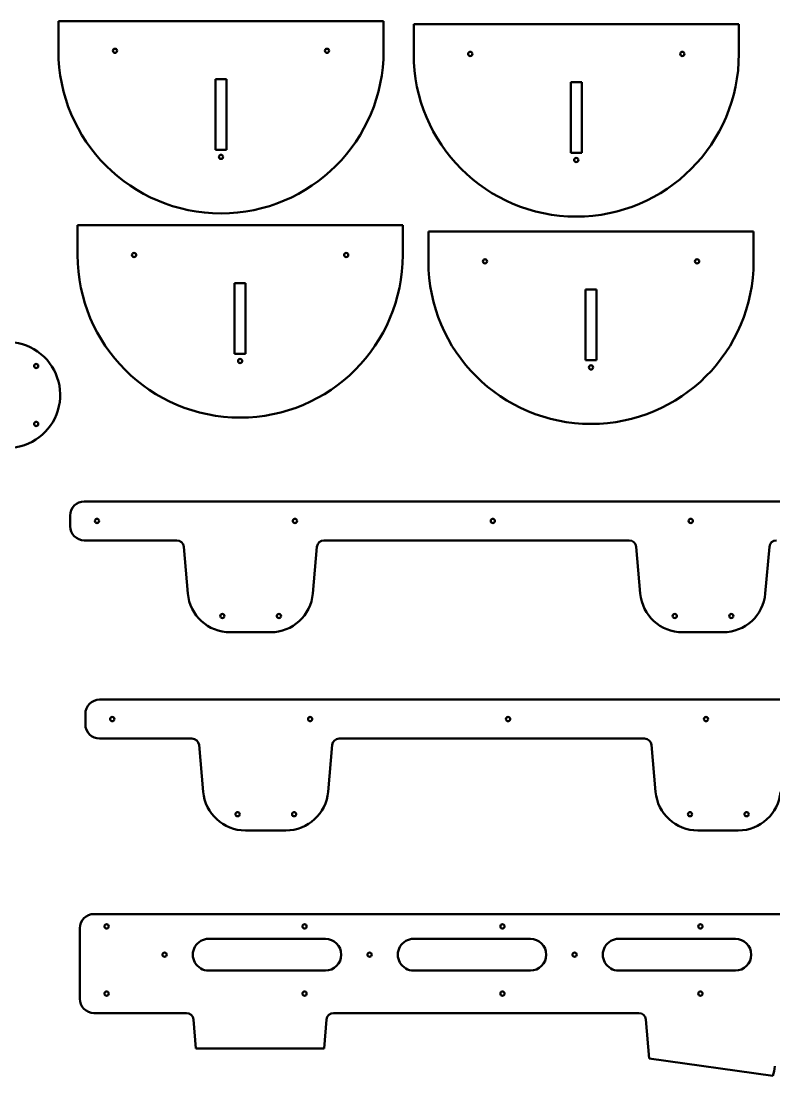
# Model space of a CAD drawing. Header units: millimetres. Extents: x -4457 to 5436, y 521 to 6420.
# Drawn here: x 3272 to 4337, y 3006 to 4498 of the extents above; entities that cross this region are included whole.
import ezdxf

# ---------------------------------------------------------------- set-up
doc = ezdxf.new("R2010")
doc.units = ezdxf.units.MM
doc.header["$MEASUREMENT"] = 0
doc.layers.add('layer 1', color=7, linetype='Continuous')

msp = doc.modelspace()

# ---------------------------------------------------------------- linework, layer by layer
at = {"layer": 'layer 1', "lineweight": 50}
for points in [[(3325.1344, 4497.6079), (3325.1344, 4497.6079), (3325.1344, 4455.6079), (3325.1344, 4455.6079)], [(3785.1344, 4497.6079), (3785.1344, 4497.6079), (3325.1344, 4497.6079), (3325.1344, 4497.6079)], [(3785.1344, 4455.6079), (3785.1344, 4455.6079), (3785.1344, 4497.6079), (3785.1344, 4497.6079)], [(3827.6969, 4493.1415), (3827.6969, 4493.1415), (3827.6969, 4451.1415), (3827.6969, 4451.1415)], [(4287.6969, 4493.1415), (4287.6969, 4493.1415), (3827.6969, 4493.1415), (3827.6969, 4493.1415)], [(4287.6969, 4451.1415), (4287.6969, 4451.1415), (4287.6969, 4493.1415), (4287.6969, 4493.1415)], [(3547.3844, 4315.6079), (3547.3844, 4315.6079), (3547.3844, 4415.6079), (3547.3844, 4415.6079)], [(3547.3844, 4415.6079), (3547.3844, 4415.6079), (3562.8844, 4415.6079), (3562.8844, 4415.6079)], [(3562.8844, 4415.6079), (3562.8844, 4415.6079), (3562.8844, 4315.6079), (3562.8844, 4315.6079)], [(4049.9469, 4311.1415), (4049.9469, 4311.1415), (4049.9469, 4411.1415), (4049.9469, 4411.1415)], [(4049.9469, 4411.1415), (4049.9469, 4411.1415), (4065.4469, 4411.1415), (4065.4469, 4411.1415)], [(4065.4469, 4411.1415), (4065.4469, 4411.1415), (4065.4469, 4311.1415), (4065.4469, 4311.1415)], [(3562.8844, 4315.6079), (3562.8844, 4315.6079), (3547.3844, 4315.6079), (3547.3844, 4315.6079)], [(4065.4469, 4311.1415), (4065.4469, 4311.1415), (4049.9469, 4311.1415), (4049.9469, 4311.1415)], [(3352.209, 4208.8119), (3352.209, 4208.8119), (3352.209, 4166.8119), (3352.209, 4166.8119)], [(3812.209, 4208.8119), (3812.209, 4208.8119), (3352.209, 4208.8119), (3352.209, 4208.8119)], [(3812.209, 4166.8119), (3812.209, 4166.8119), (3812.209, 4208.8119), (3812.209, 4208.8119)], [(3848.5772, 4199.787), (3848.5772, 4199.787), (3848.5772, 4157.787), (3848.5772, 4157.787)], [(4308.5772, 4199.787), (4308.5772, 4199.787), (3848.5772, 4199.787), (3848.5772, 4199.787)], [(4308.5772, 4157.787), (4308.5772, 4157.787), (4308.5772, 4199.787), (4308.5772, 4199.787)], [(3574.459, 4026.8119), (3574.459, 4026.8119), (3574.459, 4126.8119), (3574.459, 4126.8119)], [(3574.459, 4126.8119), (3574.459, 4126.8119), (3589.959, 4126.8119), (3589.959, 4126.8119)], [(3589.959, 4126.8119), (3589.959, 4126.8119), (3589.959, 4026.8119), (3589.959, 4026.8119)], [(4070.8272, 4017.787), (4070.8272, 4017.787), (4070.8272, 4117.787), (4070.8272, 4117.787)], [(4070.8272, 4117.787), (4070.8272, 4117.787), (4086.3272, 4117.787), (4086.3272, 4117.787)], [(4086.3272, 4117.787), (4086.3272, 4117.787), (4086.3272, 4017.787), (4086.3272, 4017.787)], [(3589.959, 4026.8119), (3589.959, 4026.8119), (3574.459, 4026.8119), (3574.459, 4026.8119)], [(4086.3272, 4017.787), (4086.3272, 4017.787), (4070.8272, 4017.787), (4070.8272, 4017.787)], [(5357.6695, 3818.1231), (5357.6695, 3818.1231), (3361.6695, 3818.1231), (3361.6695, 3818.1231)], [(3341.6695, 3798.1231), (3341.6695, 3798.1231), (3341.6695, 3783.1231), (3341.6695, 3783.1231)], [(3361.6695, 3763.1231), (3361.6695, 3763.1231), (3492.5062, 3763.1231), (3492.5062, 3763.1231)], [(3502.4682, 3753.9946), (3502.0163, 3759.1599), (3497.6913, 3763.1231), (3492.5062, 3763.1231)], [(3700.8328, 3763.1231), (3695.6478, 3763.1231), (3691.3228, 3759.1599), (3690.8709, 3753.9946)], [(3700.8328, 3763.1231), (3700.8328, 3763.1231), (4132.5062, 3763.1231), (4132.5062, 3763.1231)], [(4142.4682, 3753.9946), (4142.0163, 3759.1599), (4137.6913, 3763.1231), (4132.5062, 3763.1231)], [(4340.8328, 3763.1231), (4335.6478, 3763.1231), (4331.3228, 3759.1599), (4330.8709, 3753.9946)], [(3502.4682, 3753.9946), (3502.4682, 3753.9946), (3508.2512, 3687.8937), (3508.2512, 3687.8937)], [(3685.0878, 3687.8937), (3685.0878, 3687.8937), (3690.8709, 3753.9946), (3690.8709, 3753.9946)], [(4142.4682, 3753.9946), (4142.4682, 3753.9946), (4148.2512, 3687.8937), (4148.2512, 3687.8937)], [(4325.0878, 3687.8937), (4325.0878, 3687.8937), (4330.8709, 3753.9946), (4330.8709, 3753.9946)], [(3508.2512, 3687.8937), (3510.9627, 3656.9018), (3536.9126, 3633.1231), (3568.0229, 3633.1231)], [(3625.3161, 3633.1231), (3656.4264, 3633.1231), (3682.3764, 3656.9018), (3685.0878, 3687.8937)], [(4148.2512, 3687.8937), (4150.9627, 3656.9018), (4176.9126, 3633.1231), (4208.0229, 3633.1231)], [(4265.3161, 3633.1231), (4296.4264, 3633.1231), (4322.3764, 3656.9018), (4325.0878, 3687.8937)], [(3568.0229, 3633.1231), (3568.0229, 3633.1231), (3625.3161, 3633.1231), (3625.3161, 3633.1231)], [(4208.0229, 3633.1231), (4208.0229, 3633.1231), (4265.3161, 3633.1231), (4265.3161, 3633.1231)], [(5379.2677, 3537.857), (5379.2677, 3537.857), (3383.2677, 3537.857), (3383.2677, 3537.857)], [(3363.2677, 3517.857), (3363.2677, 3517.857), (3363.2677, 3502.857), (3363.2677, 3502.857)], [(3383.2677, 3482.857), (3383.2677, 3482.857), (3514.1044, 3482.857), (3514.1044, 3482.857)], [(3524.0663, 3473.7286), (3523.6144, 3478.8939), (3519.2894, 3482.857), (3514.1044, 3482.857)], [(3722.431, 3482.857), (3717.2459, 3482.857), (3712.9209, 3478.8939), (3712.469, 3473.7286)], [(3722.431, 3482.857), (3722.431, 3482.857), (4154.1044, 3482.857), (4154.1044, 3482.857)], [(4164.0663, 3473.7286), (4163.6144, 3478.8939), (4159.2894, 3482.857), (4154.1044, 3482.857)], [(3524.0663, 3473.7286), (3524.0663, 3473.7286), (3529.8494, 3407.6277), (3529.8494, 3407.6277)], [(3706.686, 3407.6277), (3706.686, 3407.6277), (3712.469, 3473.7286), (3712.469, 3473.7286)], [(4164.0663, 3473.7286), (4164.0663, 3473.7286), (4169.8494, 3407.6277), (4169.8494, 3407.6277)], [(3529.8494, 3407.6277), (3532.5608, 3376.6358), (3558.5108, 3352.857), (3589.6211, 3352.857)], [(3646.9143, 3352.857), (3678.0246, 3352.857), (3703.9745, 3376.6358), (3706.686, 3407.6277)], [(4169.8494, 3407.6277), (4172.5608, 3376.6358), (4198.5108, 3352.857), (4229.6211, 3352.857)], [(4286.9143, 3352.857), (4318.0246, 3352.857), (4343.9745, 3376.6358), (4346.686, 3407.6277)], [(3589.6211, 3352.857), (3589.6211, 3352.857), (3646.9143, 3352.857), (3646.9143, 3352.857)], [(4229.6211, 3352.857), (4229.6211, 3352.857), (4286.9143, 3352.857), (4286.9143, 3352.857)], [(5371.2941, 3234.5951), (5371.2941, 3234.5951), (3375.2941, 3234.5951), (3375.2941, 3234.5951)], [(3355.2941, 3214.5951), (3355.2941, 3214.5951), (3355.2941, 3114.5951), (3355.2941, 3114.5951)], [(3537.7941, 3199.5951), (3537.7941, 3199.5951), (3702.7941, 3199.5951), (3702.7941, 3199.5951)], [(3827.7941, 3199.5951), (3827.7941, 3199.5951), (3992.7941, 3199.5951), (3992.7941, 3199.5951)], [(4117.7941, 3199.5951), (4117.7941, 3199.5951), (4282.7941, 3199.5951), (4282.7941, 3199.5951)], [(3702.7941, 3154.5951), (3702.7941, 3154.5951), (3537.7941, 3154.5951), (3537.7941, 3154.5951)], [(3992.7941, 3154.5951), (3992.7941, 3154.5951), (3827.7941, 3154.5951), (3827.7941, 3154.5951)], [(4282.7941, 3154.5951), (4282.7941, 3154.5951), (4117.7941, 3154.5951), (4117.7941, 3154.5951)], [(3375.2941, 3094.5951), (3375.2941, 3094.5951), (3506.1308, 3094.5951), (3506.1308, 3094.5951)], [(3516.0927, 3085.4666), (3515.6408, 3090.632), (3511.3158, 3094.5951), (3506.1308, 3094.5951)], [(3714.4574, 3094.5951), (3709.2723, 3094.5951), (3704.9473, 3090.632), (3704.4954, 3085.4666)], [(3714.4574, 3094.5951), (3714.4574, 3094.5951), (4146.1308, 3094.5951), (4146.1308, 3094.5951)], [(4156.0927, 3085.4666), (4155.6408, 3090.632), (4151.3158, 3094.5951), (4146.1308, 3094.5951)], [(3516.0927, 3085.4666), (3516.0927, 3085.4666), (3519.6685, 3044.5951), (3519.6685, 3044.5951)], [(3700.9196, 3044.5951), (3700.9196, 3044.5951), (3704.4954, 3085.4666), (3704.4954, 3085.4666)], [(4156.0927, 3085.4666), (4156.0927, 3085.4666), (4160.9243, 3030.2411), (4160.9243, 3030.2411)], [(3519.6685, 3044.5951), (3519.6685, 3044.5951), (3700.9196, 3044.5951), (3700.9196, 3044.5951)], [(4160.9243, 3030.2411), (4160.9243, 3030.2411), (4335.8724, 3005.6537), (4335.8724, 3005.6537)], [(4335.8724, 3005.6537), (4337.351, 3010.0979), (4338.3042, 3014.6999), (4338.7124, 3019.3657)]]:
    msp.add_open_spline(points, degree=3, dxfattribs=at)
for points, knots in [([(3325.1344, 4455.6079), (3325.1344, 4328.5827), (3428.1085, 4225.6083), (3555.1337, 4225.6079), (3555.1337, 4225.6079), (3682.159, 4225.6076), (3785.1337, 4328.5814), (3785.1344, 4455.6067)], [0, 0, 0, 0, 0.333333333, 0.333333333, 0.333333333, 0.333333333, 1, 1, 1, 1]), ([(3408.1344, 4455.6079), (3408.1344, 4457.2648), (3406.7912, 4458.6079), (3405.1344, 4458.6079), (3405.1344, 4458.6079), (3403.4775, 4458.6079), (3402.1344, 4457.2648), (3402.1344, 4455.6079), (3402.1344, 4455.6079), (3402.1344, 4453.9511), (3403.4775, 4452.6079), (3405.1343, 4452.6079), (3405.1343, 4452.6079), (3406.7912, 4452.6079), (3408.1343, 4453.9511), (3408.1344, 4455.6079)], [0, 0, 0, 0, 0.2, 0.2, 0.2, 0.2, 0.4, 0.4, 0.4, 0.4, 0.6, 0.6, 0.6, 0.6, 1, 1, 1, 1]), ([(3708.1344, 4455.6079), (3708.1344, 4457.2648), (3706.7912, 4458.6079), (3705.1344, 4458.6079), (3705.1344, 4458.6079), (3703.4775, 4458.6079), (3702.1344, 4457.2648), (3702.1344, 4455.6079), (3702.1344, 4455.6079), (3702.1344, 4453.9511), (3703.4775, 4452.6079), (3705.1343, 4452.6079), (3705.1343, 4452.6079), (3706.7912, 4452.6079), (3708.1343, 4453.9511), (3708.1344, 4455.6079)], [0, 0, 0, 0, 0.2, 0.2, 0.2, 0.2, 0.4, 0.4, 0.4, 0.4, 0.6, 0.6, 0.6, 0.6, 1, 1, 1, 1]), ([(3827.6969, 4451.1415), (3827.6969, 4324.1163), (3930.671, 4221.1418), (4057.6962, 4221.1415), (4057.6962, 4221.1415), (4184.7215, 4221.1412), (4287.6962, 4324.115), (4287.6969, 4451.1403)], [0, 0, 0, 0, 0.333333333, 0.333333333, 0.333333333, 0.333333333, 1, 1, 1, 1]), ([(3910.6969, 4451.1415), (3910.6969, 4452.7984), (3909.3537, 4454.1415), (3907.6969, 4454.1415), (3907.6969, 4454.1415), (3906.04, 4454.1415), (3904.6969, 4452.7984), (3904.6969, 4451.1415), (3904.6969, 4451.1415), (3904.6969, 4449.4847), (3906.04, 4448.1415), (3907.6968, 4448.1415), (3907.6968, 4448.1415), (3909.3537, 4448.1415), (3910.6969, 4449.4846), (3910.6969, 4451.1415)], [0, 0, 0, 0, 0.2, 0.2, 0.2, 0.2, 0.4, 0.4, 0.4, 0.4, 0.6, 0.6, 0.6, 0.6, 1, 1, 1, 1]), ([(4210.6969, 4451.1415), (4210.6969, 4452.7984), (4209.3537, 4454.1415), (4207.6969, 4454.1415), (4207.6969, 4454.1415), (4206.04, 4454.1415), (4204.6969, 4452.7984), (4204.6969, 4451.1415), (4204.6969, 4451.1415), (4204.6969, 4449.4847), (4206.04, 4448.1415), (4207.6968, 4448.1415), (4207.6968, 4448.1415), (4209.3537, 4448.1415), (4210.6969, 4449.4846), (4210.6969, 4451.1415)], [0, 0, 0, 0, 0.2, 0.2, 0.2, 0.2, 0.4, 0.4, 0.4, 0.4, 0.6, 0.6, 0.6, 0.6, 1, 1, 1, 1]), ([(3558.1344, 4305.6079), (3558.1344, 4307.2648), (3556.7912, 4308.6079), (3555.1344, 4308.6079), (3555.1344, 4308.6079), (3553.4775, 4308.6079), (3552.1344, 4307.2648), (3552.1344, 4305.6079), (3552.1344, 4305.6079), (3552.1344, 4303.9511), (3553.4775, 4302.6079), (3555.1343, 4302.6079), (3555.1343, 4302.6079), (3556.7912, 4302.6079), (3558.1343, 4303.9511), (3558.1344, 4305.6079)], [0, 0, 0, 0, 0.2, 0.2, 0.2, 0.2, 0.4, 0.4, 0.4, 0.4, 0.6, 0.6, 0.6, 0.6, 1, 1, 1, 1]), ([(4060.6969, 4301.1415), (4060.6969, 4302.7984), (4059.3537, 4304.1415), (4057.6969, 4304.1415), (4057.6969, 4304.1415), (4056.04, 4304.1415), (4054.6969, 4302.7984), (4054.6969, 4301.1415), (4054.6969, 4301.1415), (4054.6969, 4299.4847), (4056.04, 4298.1415), (4057.6968, 4298.1415), (4057.6968, 4298.1415), (4059.3537, 4298.1415), (4060.6969, 4299.4846), (4060.6969, 4301.1415)], [0, 0, 0, 0, 0.2, 0.2, 0.2, 0.2, 0.4, 0.4, 0.4, 0.4, 0.6, 0.6, 0.6, 0.6, 1, 1, 1, 1]), ([(3352.209, 4166.8119), (3352.209, 4039.7866), (3455.1831, 3936.8122), (3582.2084, 3936.8119), (3582.2084, 3936.8119), (3709.2336, 3936.8115), (3812.2083, 4039.7854), (3812.209, 4166.8106)], [0, 0, 0, 0, 0.333333333, 0.333333333, 0.333333333, 0.333333333, 1, 1, 1, 1]), ([(3435.209, 4166.8119), (3435.209, 4168.4687), (3433.8658, 4169.8118), (3432.209, 4169.8119), (3432.209, 4169.8119), (3430.5521, 4169.8119), (3429.209, 4168.4687), (3429.209, 4166.8119), (3429.209, 4166.8119), (3429.209, 4165.155), (3430.5521, 4163.8119), (3432.209, 4163.8119), (3432.209, 4163.8119), (3433.8658, 4163.8118), (3435.209, 4165.155), (3435.209, 4166.8118)], [0, 0, 0, 0, 0.2, 0.2, 0.2, 0.2, 0.4, 0.4, 0.4, 0.4, 0.6, 0.6, 0.6, 0.6, 1, 1, 1, 1]), ([(3735.209, 4166.8119), (3735.209, 4168.4687), (3733.8658, 4169.8118), (3732.209, 4169.8119), (3732.209, 4169.8119), (3730.5521, 4169.8119), (3729.209, 4168.4687), (3729.209, 4166.8119), (3729.209, 4166.8119), (3729.209, 4165.155), (3730.5521, 4163.8119), (3732.209, 4163.8119), (3732.209, 4163.8119), (3733.8658, 4163.8118), (3735.209, 4165.155), (3735.209, 4166.8118)], [0, 0, 0, 0, 0.2, 0.2, 0.2, 0.2, 0.4, 0.4, 0.4, 0.4, 0.6, 0.6, 0.6, 0.6, 1, 1, 1, 1]), ([(3848.5772, 4157.787), (3848.5772, 4030.7617), (3951.5513, 3927.7873), (4078.5766, 3927.787), (4078.5766, 3927.787), (4205.6019, 3927.7866), (4308.5765, 4030.7605), (4308.5772, 4157.7858)], [0, 0, 0, 0, 0.333333333, 0.333333333, 0.333333333, 0.333333333, 1, 1, 1, 1]), ([(3931.5772, 4157.787), (3931.5772, 4159.4438), (3930.2341, 4160.787), (3928.5772, 4160.787), (3928.5772, 4160.787), (3926.9204, 4160.787), (3925.5772, 4159.4438), (3925.5772, 4157.787), (3925.5772, 4157.787), (3925.5772, 4156.1301), (3926.9203, 4154.787), (3928.5772, 4154.787), (3928.5772, 4154.787), (3930.2341, 4154.787), (3931.5772, 4156.1301), (3931.5772, 4157.787)], [0, 0, 0, 0, 0.2, 0.2, 0.2, 0.2, 0.4, 0.4, 0.4, 0.4, 0.6, 0.6, 0.6, 0.6, 1, 1, 1, 1]), ([(4231.5772, 4157.787), (4231.5772, 4159.4438), (4230.2341, 4160.787), (4228.5772, 4160.787), (4228.5772, 4160.787), (4226.9204, 4160.787), (4225.5772, 4159.4438), (4225.5772, 4157.787), (4225.5772, 4157.787), (4225.5772, 4156.1301), (4226.9203, 4154.787), (4228.5772, 4154.787), (4228.5772, 4154.787), (4230.2341, 4154.787), (4231.5772, 4156.1301), (4231.5772, 4157.787)], [0, 0, 0, 0, 0.2, 0.2, 0.2, 0.2, 0.4, 0.4, 0.4, 0.4, 0.6, 0.6, 0.6, 0.6, 1, 1, 1, 1]), ([(3254.0079, 3893.8293), (3286.4869, 3894.4143), (3314.8973, 3915.8417), (3324.3862, 3946.9091), (3324.3862, 3946.9091), (3333.875, 3977.9766), (3322.2851, 4011.6212), (3295.6756, 4030.2534), (3295.6756, 4030.2534), (3269.0662, 4048.8857), (3233.4866, 4048.2697), (3207.538, 4028.7275), (3207.538, 4028.7275), (3181.5894, 4009.1854), (3171.1711, 3975.1598), (3181.7297, 3944.4394)], [0, 0, 0, 0, 0.2, 0.2, 0.2, 0.2, 0.4, 0.4, 0.4, 0.4, 0.6, 0.6, 0.6, 0.6, 1, 1, 1, 1]), ([(3585.209, 4016.8119), (3585.209, 4018.4687), (3583.8658, 4019.8118), (3582.209, 4019.8119), (3582.209, 4019.8119), (3580.5521, 4019.8119), (3579.209, 4018.4687), (3579.209, 4016.8119), (3579.209, 4016.8119), (3579.209, 4015.155), (3580.5521, 4013.8119), (3582.209, 4013.8119), (3582.209, 4013.8119), (3583.8658, 4013.8118), (3585.209, 4015.155), (3585.209, 4016.8118)], [0, 0, 0, 0, 0.2, 0.2, 0.2, 0.2, 0.4, 0.4, 0.4, 0.4, 0.6, 0.6, 0.6, 0.6, 1, 1, 1, 1]), ([(3296.6694, 4009.8293), (3296.6694, 4011.4862), (3295.3263, 4012.8293), (3293.6694, 4012.8293), (3293.6694, 4012.8293), (3292.0126, 4012.8293), (3290.6694, 4011.4862), (3290.6694, 4009.8294), (3290.6694, 4009.8294), (3290.6694, 4008.1725), (3292.0126, 4006.8293), (3293.6694, 4006.8293), (3293.6694, 4006.8293), (3295.3263, 4006.8293), (3296.6694, 4008.1725), (3296.6694, 4009.8293)], [0, 0, 0, 0, 0.2, 0.2, 0.2, 0.2, 0.4, 0.4, 0.4, 0.4, 0.6, 0.6, 0.6, 0.6, 1, 1, 1, 1]), ([(4081.5772, 4007.787), (4081.5772, 4009.4438), (4080.2341, 4010.787), (4078.5772, 4010.787), (4078.5772, 4010.787), (4076.9204, 4010.787), (4075.5772, 4009.4438), (4075.5772, 4007.787), (4075.5772, 4007.787), (4075.5772, 4006.1301), (4076.9203, 4004.787), (4078.5772, 4004.787), (4078.5772, 4004.787), (4080.2341, 4004.787), (4081.5772, 4006.1301), (4081.5772, 4007.787)], [0, 0, 0, 0, 0.2, 0.2, 0.2, 0.2, 0.4, 0.4, 0.4, 0.4, 0.6, 0.6, 0.6, 0.6, 1, 1, 1, 1]), ([(3296.6694, 3927.805), (3296.6694, 3929.4618), (3295.3263, 3930.805), (3293.6694, 3930.805), (3293.6694, 3930.805), (3292.0126, 3930.805), (3290.6694, 3929.4618), (3290.6694, 3927.805), (3290.6694, 3927.805), (3290.6694, 3926.1481), (3292.0126, 3924.805), (3293.6694, 3924.805), (3293.6694, 3924.805), (3295.3263, 3924.8049), (3296.6694, 3926.1481), (3296.6694, 3927.8049)], [0, 0, 0, 0, 0.2, 0.2, 0.2, 0.2, 0.4, 0.4, 0.4, 0.4, 0.6, 0.6, 0.6, 0.6, 1, 1, 1, 1]), ([(3361.6695, 3818.1231), (3356.3652, 3818.1231), (3351.2781, 3816.0159), (3347.5274, 3812.2652), (3347.5274, 3812.2652), (3343.7767, 3808.5145), (3341.6695, 3803.4274), (3341.6695, 3798.1231)], [0, 0, 0, 0, 0.333333333, 0.333333333, 0.333333333, 0.333333333, 1, 1, 1, 1]), ([(3382.6695, 3790.6231), (3382.6695, 3792.2799), (3381.3264, 3793.6231), (3379.6695, 3793.6231), (3379.6695, 3793.6231), (3378.0127, 3793.6231), (3376.6695, 3792.2799), (3376.6695, 3790.6231), (3376.6695, 3790.6231), (3376.6695, 3788.9662), (3378.0127, 3787.6231), (3379.6695, 3787.6231), (3379.6695, 3787.6231), (3381.3264, 3787.6231), (3382.6695, 3788.9662), (3382.6695, 3790.6231)], [0, 0, 0, 0, 0.2, 0.2, 0.2, 0.2, 0.4, 0.4, 0.4, 0.4, 0.6, 0.6, 0.6, 0.6, 1, 1, 1, 1]), ([(3662.6695, 3790.6231), (3662.6695, 3792.2799), (3661.3264, 3793.6231), (3659.6695, 3793.6231), (3659.6695, 3793.6231), (3658.0127, 3793.6231), (3656.6695, 3792.2799), (3656.6695, 3790.6231), (3656.6695, 3790.6231), (3656.6695, 3788.9662), (3658.0127, 3787.6231), (3659.6695, 3787.6231), (3659.6695, 3787.6231), (3661.3264, 3787.6231), (3662.6695, 3788.9662), (3662.6695, 3790.6231)], [0, 0, 0, 0, 0.2, 0.2, 0.2, 0.2, 0.4, 0.4, 0.4, 0.4, 0.6, 0.6, 0.6, 0.6, 1, 1, 1, 1]), ([(3942.6695, 3790.6231), (3942.6695, 3792.2799), (3941.3264, 3793.6231), (3939.6695, 3793.6231), (3939.6695, 3793.6231), (3938.0127, 3793.6231), (3936.6695, 3792.2799), (3936.6695, 3790.6231), (3936.6695, 3790.6231), (3936.6695, 3788.9662), (3938.0127, 3787.6231), (3939.6695, 3787.6231), (3939.6695, 3787.6231), (3941.3264, 3787.6231), (3942.6695, 3788.9662), (3942.6695, 3790.6231)], [0, 0, 0, 0, 0.2, 0.2, 0.2, 0.2, 0.4, 0.4, 0.4, 0.4, 0.6, 0.6, 0.6, 0.6, 1, 1, 1, 1]), ([(4222.6695, 3790.6231), (4222.6695, 3792.2799), (4221.3264, 3793.6231), (4219.6695, 3793.6231), (4219.6695, 3793.6231), (4218.0127, 3793.6231), (4216.6695, 3792.2799), (4216.6695, 3790.6231), (4216.6695, 3790.6231), (4216.6695, 3788.9662), (4218.0127, 3787.6231), (4219.6695, 3787.6231), (4219.6695, 3787.6231), (4221.3264, 3787.6231), (4222.6695, 3788.9662), (4222.6695, 3790.6231)], [0, 0, 0, 0, 0.2, 0.2, 0.2, 0.2, 0.4, 0.4, 0.4, 0.4, 0.6, 0.6, 0.6, 0.6, 1, 1, 1, 1]), ([(3341.6695, 3783.1231), (3341.6695, 3777.8187), (3343.7767, 3772.7317), (3347.5274, 3768.9809), (3347.5274, 3768.9809), (3351.2781, 3765.2302), (3356.3652, 3763.1231), (3361.6695, 3763.1231)], [0, 0, 0, 0, 0.333333333, 0.333333333, 0.333333333, 0.333333333, 1, 1, 1, 1]), ([(3560.0283, 3656.1231), (3560.0283, 3657.7799), (3558.6851, 3659.1231), (3557.0283, 3659.1231), (3557.0283, 3659.1231), (3555.3714, 3659.1231), (3554.0283, 3657.7799), (3554.0283, 3656.1231), (3554.0283, 3656.1231), (3554.0283, 3654.4662), (3555.3714, 3653.1231), (3557.0283, 3653.1231), (3557.0283, 3653.1231), (3558.6851, 3653.1231), (3560.0283, 3654.4662), (3560.0283, 3656.1231)], [0, 0, 0, 0, 0.2, 0.2, 0.2, 0.2, 0.4, 0.4, 0.4, 0.4, 0.6, 0.6, 0.6, 0.6, 1, 1, 1, 1]), ([(3640.0283, 3656.1231), (3640.0283, 3657.7799), (3638.6851, 3659.1231), (3637.0283, 3659.1231), (3637.0283, 3659.1231), (3635.3714, 3659.1231), (3634.0283, 3657.7799), (3634.0283, 3656.1231), (3634.0283, 3656.1231), (3634.0283, 3654.4662), (3635.3714, 3653.1231), (3637.0283, 3653.1231), (3637.0283, 3653.1231), (3638.6851, 3653.1231), (3640.0283, 3654.4662), (3640.0283, 3656.1231)], [0, 0, 0, 0, 0.2, 0.2, 0.2, 0.2, 0.4, 0.4, 0.4, 0.4, 0.6, 0.6, 0.6, 0.6, 1, 1, 1, 1]), ([(4200.0283, 3656.1231), (4200.0283, 3657.7799), (4198.6851, 3659.1231), (4197.0283, 3659.1231), (4197.0283, 3659.1231), (4195.3714, 3659.1231), (4194.0283, 3657.7799), (4194.0283, 3656.1231), (4194.0283, 3656.1231), (4194.0283, 3654.4662), (4195.3714, 3653.1231), (4197.0283, 3653.1231), (4197.0283, 3653.1231), (4198.6851, 3653.1231), (4200.0283, 3654.4662), (4200.0283, 3656.1231)], [0, 0, 0, 0, 0.2, 0.2, 0.2, 0.2, 0.4, 0.4, 0.4, 0.4, 0.6, 0.6, 0.6, 0.6, 1, 1, 1, 1]), ([(4280.0283, 3656.1231), (4280.0283, 3657.7799), (4278.6851, 3659.1231), (4277.0283, 3659.1231), (4277.0283, 3659.1231), (4275.3714, 3659.1231), (4274.0283, 3657.7799), (4274.0283, 3656.1231), (4274.0283, 3656.1231), (4274.0283, 3654.4662), (4275.3714, 3653.1231), (4277.0283, 3653.1231), (4277.0283, 3653.1231), (4278.6851, 3653.1231), (4280.0283, 3654.4662), (4280.0283, 3656.1231)], [0, 0, 0, 0, 0.2, 0.2, 0.2, 0.2, 0.4, 0.4, 0.4, 0.4, 0.6, 0.6, 0.6, 0.6, 1, 1, 1, 1]), ([(3383.2677, 3537.857), (3377.9633, 3537.857), (3372.8763, 3535.7499), (3369.1255, 3531.9991), (3369.1255, 3531.9991), (3365.3748, 3528.2484), (3363.2677, 3523.1613), (3363.2677, 3517.857)], [0, 0, 0, 0, 0.333333333, 0.333333333, 0.333333333, 0.333333333, 1, 1, 1, 1]), ([(3404.2677, 3510.357), (3404.2677, 3512.0139), (3402.9245, 3513.357), (3401.2677, 3513.357), (3401.2677, 3513.357), (3399.6108, 3513.357), (3398.2677, 3512.0139), (3398.2677, 3510.357), (3398.2677, 3510.357), (3398.2677, 3508.7002), (3399.6108, 3507.357), (3401.2677, 3507.357), (3401.2677, 3507.357), (3402.9245, 3507.357), (3404.2677, 3508.7001), (3404.2677, 3510.357)], [0, 0, 0, 0, 0.2, 0.2, 0.2, 0.2, 0.4, 0.4, 0.4, 0.4, 0.6, 0.6, 0.6, 0.6, 1, 1, 1, 1]), ([(3684.2677, 3510.357), (3684.2677, 3512.0139), (3682.9245, 3513.357), (3681.2677, 3513.357), (3681.2677, 3513.357), (3679.6108, 3513.357), (3678.2677, 3512.0139), (3678.2677, 3510.357), (3678.2677, 3510.357), (3678.2677, 3508.7002), (3679.6108, 3507.357), (3681.2677, 3507.357), (3681.2677, 3507.357), (3682.9245, 3507.357), (3684.2677, 3508.7001), (3684.2677, 3510.357)], [0, 0, 0, 0, 0.2, 0.2, 0.2, 0.2, 0.4, 0.4, 0.4, 0.4, 0.6, 0.6, 0.6, 0.6, 1, 1, 1, 1]), ([(3964.2677, 3510.357), (3964.2677, 3512.0139), (3962.9245, 3513.357), (3961.2677, 3513.357), (3961.2677, 3513.357), (3959.6108, 3513.357), (3958.2677, 3512.0139), (3958.2677, 3510.357), (3958.2677, 3510.357), (3958.2677, 3508.7002), (3959.6108, 3507.357), (3961.2677, 3507.357), (3961.2677, 3507.357), (3962.9245, 3507.357), (3964.2677, 3508.7001), (3964.2677, 3510.357)], [0, 0, 0, 0, 0.2, 0.2, 0.2, 0.2, 0.4, 0.4, 0.4, 0.4, 0.6, 0.6, 0.6, 0.6, 1, 1, 1, 1]), ([(4244.2677, 3510.357), (4244.2677, 3512.0139), (4242.9245, 3513.357), (4241.2677, 3513.357), (4241.2677, 3513.357), (4239.6108, 3513.357), (4238.2677, 3512.0139), (4238.2677, 3510.357), (4238.2677, 3510.357), (4238.2677, 3508.7002), (4239.6108, 3507.357), (4241.2677, 3507.357), (4241.2677, 3507.357), (4242.9245, 3507.357), (4244.2677, 3508.7001), (4244.2677, 3510.357)], [0, 0, 0, 0, 0.2, 0.2, 0.2, 0.2, 0.4, 0.4, 0.4, 0.4, 0.6, 0.6, 0.6, 0.6, 1, 1, 1, 1]), ([(3363.2677, 3502.857), (3363.2677, 3497.5527), (3365.3748, 3492.4656), (3369.1255, 3488.7149), (3369.1255, 3488.7149), (3372.8763, 3484.9641), (3377.9633, 3482.857), (3383.2677, 3482.857)], [0, 0, 0, 0, 0.333333333, 0.333333333, 0.333333333, 0.333333333, 1, 1, 1, 1]), ([(3581.6264, 3375.857), (3581.6264, 3377.5139), (3580.2833, 3378.857), (3578.6264, 3378.857), (3578.6264, 3378.857), (3576.9696, 3378.857), (3575.6264, 3377.5139), (3575.6264, 3375.857), (3575.6264, 3375.857), (3575.6264, 3374.2002), (3576.9696, 3372.857), (3578.6264, 3372.857), (3578.6264, 3372.857), (3580.2833, 3372.857), (3581.6264, 3374.2001), (3581.6264, 3375.857)], [0, 0, 0, 0, 0.2, 0.2, 0.2, 0.2, 0.4, 0.4, 0.4, 0.4, 0.6, 0.6, 0.6, 0.6, 1, 1, 1, 1]), ([(3661.6264, 3375.857), (3661.6264, 3377.5139), (3660.2833, 3378.857), (3658.6264, 3378.857), (3658.6264, 3378.857), (3656.9696, 3378.857), (3655.6264, 3377.5139), (3655.6264, 3375.857), (3655.6264, 3375.857), (3655.6264, 3374.2002), (3656.9696, 3372.857), (3658.6264, 3372.857), (3658.6264, 3372.857), (3660.2833, 3372.857), (3661.6264, 3374.2001), (3661.6264, 3375.857)], [0, 0, 0, 0, 0.2, 0.2, 0.2, 0.2, 0.4, 0.4, 0.4, 0.4, 0.6, 0.6, 0.6, 0.6, 1, 1, 1, 1]), ([(4221.6264, 3375.857), (4221.6264, 3377.5139), (4220.2833, 3378.857), (4218.6264, 3378.857), (4218.6264, 3378.857), (4216.9696, 3378.857), (4215.6264, 3377.5139), (4215.6264, 3375.857), (4215.6264, 3375.857), (4215.6264, 3374.2002), (4216.9696, 3372.857), (4218.6264, 3372.857), (4218.6264, 3372.857), (4220.2833, 3372.857), (4221.6264, 3374.2001), (4221.6264, 3375.857)], [0, 0, 0, 0, 0.2, 0.2, 0.2, 0.2, 0.4, 0.4, 0.4, 0.4, 0.6, 0.6, 0.6, 0.6, 1, 1, 1, 1]), ([(4301.6264, 3375.857), (4301.6264, 3377.5139), (4300.2833, 3378.857), (4298.6264, 3378.857), (4298.6264, 3378.857), (4296.9696, 3378.857), (4295.6264, 3377.5139), (4295.6264, 3375.857), (4295.6264, 3375.857), (4295.6264, 3374.2002), (4296.9696, 3372.857), (4298.6264, 3372.857), (4298.6264, 3372.857), (4300.2833, 3372.857), (4301.6264, 3374.2001), (4301.6264, 3375.857)], [0, 0, 0, 0, 0.2, 0.2, 0.2, 0.2, 0.4, 0.4, 0.4, 0.4, 0.6, 0.6, 0.6, 0.6, 1, 1, 1, 1]), ([(3375.2941, 3234.5951), (3369.9897, 3234.5951), (3364.9027, 3232.4879), (3361.1519, 3228.7372), (3361.1519, 3228.7372), (3357.4012, 3224.9865), (3355.2941, 3219.8994), (3355.2941, 3214.5951)], [0, 0, 0, 0, 0.333333333, 0.333333333, 0.333333333, 0.333333333, 1, 1, 1, 1]), ([(3396.2941, 3217.0951), (3396.2941, 3218.7519), (3394.9509, 3220.0951), (3393.2941, 3220.0951), (3393.2941, 3220.0951), (3391.6372, 3220.0951), (3390.2941, 3218.7519), (3390.2941, 3217.0951), (3390.2941, 3217.0951), (3390.2941, 3215.4382), (3391.6372, 3214.0951), (3393.2941, 3214.0951), (3393.2941, 3214.0951), (3394.9509, 3214.0951), (3396.2941, 3215.4382), (3396.2941, 3217.0951)], [0, 0, 0, 0, 0.2, 0.2, 0.2, 0.2, 0.4, 0.4, 0.4, 0.4, 0.6, 0.6, 0.6, 0.6, 1, 1, 1, 1]), ([(3676.2941, 3217.0951), (3676.2941, 3218.7519), (3674.9509, 3220.0951), (3673.2941, 3220.0951), (3673.2941, 3220.0951), (3671.6372, 3220.0951), (3670.2941, 3218.7519), (3670.2941, 3217.0951), (3670.2941, 3217.0951), (3670.2941, 3215.4382), (3671.6372, 3214.0951), (3673.2941, 3214.0951), (3673.2941, 3214.0951), (3674.9509, 3214.0951), (3676.2941, 3215.4382), (3676.2941, 3217.0951)], [0, 0, 0, 0, 0.2, 0.2, 0.2, 0.2, 0.4, 0.4, 0.4, 0.4, 0.6, 0.6, 0.6, 0.6, 1, 1, 1, 1]), ([(3956.2941, 3217.0951), (3956.2941, 3218.7519), (3954.9509, 3220.0951), (3953.2941, 3220.0951), (3953.2941, 3220.0951), (3951.6372, 3220.0951), (3950.2941, 3218.7519), (3950.2941, 3217.0951), (3950.2941, 3217.0951), (3950.2941, 3215.4382), (3951.6372, 3214.0951), (3953.2941, 3214.0951), (3953.2941, 3214.0951), (3954.9509, 3214.0951), (3956.2941, 3215.4382), (3956.2941, 3217.0951)], [0, 0, 0, 0, 0.2, 0.2, 0.2, 0.2, 0.4, 0.4, 0.4, 0.4, 0.6, 0.6, 0.6, 0.6, 1, 1, 1, 1]), ([(4236.2941, 3217.0951), (4236.2941, 3218.7519), (4234.9509, 3220.0951), (4233.2941, 3220.0951), (4233.2941, 3220.0951), (4231.6372, 3220.0951), (4230.2941, 3218.7519), (4230.2941, 3217.0951), (4230.2941, 3217.0951), (4230.2941, 3215.4382), (4231.6372, 3214.0951), (4233.2941, 3214.0951), (4233.2941, 3214.0951), (4234.9509, 3214.0951), (4236.2941, 3215.4382), (4236.2941, 3217.0951)], [0, 0, 0, 0, 0.2, 0.2, 0.2, 0.2, 0.4, 0.4, 0.4, 0.4, 0.6, 0.6, 0.6, 0.6, 1, 1, 1, 1]), ([(3537.7941, 3199.5951), (3529.7556, 3199.5951), (3522.3277, 3195.3066), (3518.3085, 3188.3451), (3518.3085, 3188.3451), (3514.2893, 3181.3836), (3514.2893, 3172.8066), (3518.3085, 3165.8451), (3518.3085, 3165.8451), (3522.3277, 3158.8836), (3529.7556, 3154.5951), (3537.7941, 3154.5951)], [0, 0, 0, 0, 0.25, 0.25, 0.25, 0.25, 0.5, 0.5, 0.5, 0.5, 1, 1, 1, 1]), ([(3702.7941, 3154.5951), (3715.2205, 3154.5951), (3725.294, 3164.6686), (3725.2941, 3177.095), (3725.2941, 3177.095), (3725.2941, 3189.5214), (3715.2206, 3199.595), (3702.7942, 3199.5951)], [0, 0, 0, 0, 0.333333333, 0.333333333, 0.333333333, 0.333333333, 1, 1, 1, 1]), ([(3827.7941, 3199.5951), (3819.7556, 3199.5951), (3812.3277, 3195.3066), (3808.3085, 3188.3451), (3808.3085, 3188.3451), (3804.2893, 3181.3836), (3804.2893, 3172.8066), (3808.3085, 3165.8451), (3808.3085, 3165.8451), (3812.3277, 3158.8836), (3819.7556, 3154.5951), (3827.7941, 3154.5951)], [0, 0, 0, 0, 0.25, 0.25, 0.25, 0.25, 0.5, 0.5, 0.5, 0.5, 1, 1, 1, 1]), ([(3992.7941, 3154.5951), (4005.2205, 3154.5951), (4015.294, 3164.6686), (4015.2941, 3177.095), (4015.2941, 3177.095), (4015.2941, 3189.5214), (4005.2206, 3199.595), (3992.7942, 3199.5951)], [0, 0, 0, 0, 0.333333333, 0.333333333, 0.333333333, 0.333333333, 1, 1, 1, 1]), ([(4117.7941, 3199.5951), (4109.7556, 3199.5951), (4102.3277, 3195.3066), (4098.3085, 3188.3451), (4098.3085, 3188.3451), (4094.2893, 3181.3836), (4094.2893, 3172.8066), (4098.3085, 3165.8451), (4098.3085, 3165.8451), (4102.3277, 3158.8836), (4109.7556, 3154.5951), (4117.7941, 3154.5951)], [0, 0, 0, 0, 0.25, 0.25, 0.25, 0.25, 0.5, 0.5, 0.5, 0.5, 1, 1, 1, 1]), ([(4282.7941, 3154.5951), (4295.2205, 3154.5951), (4305.294, 3164.6686), (4305.2941, 3177.095), (4305.2941, 3177.095), (4305.2941, 3189.5214), (4295.2206, 3199.595), (4282.7942, 3199.5951)], [0, 0, 0, 0, 0.333333333, 0.333333333, 0.333333333, 0.333333333, 1, 1, 1, 1]), ([(3478.2941, 3177.0951), (3478.2941, 3178.7519), (3476.9509, 3180.0951), (3475.2941, 3180.0951), (3475.2941, 3180.0951), (3473.6372, 3180.0951), (3472.2941, 3178.7519), (3472.2941, 3177.0951), (3472.2941, 3177.0951), (3472.2941, 3175.4382), (3473.6372, 3174.0951), (3475.2941, 3174.0951), (3475.2941, 3174.0951), (3476.9509, 3174.0951), (3478.2941, 3175.4382), (3478.2941, 3177.0951)], [0, 0, 0, 0, 0.2, 0.2, 0.2, 0.2, 0.4, 0.4, 0.4, 0.4, 0.6, 0.6, 0.6, 0.6, 1, 1, 1, 1]), ([(3768.2941, 3177.0951), (3768.2941, 3178.7519), (3766.9509, 3180.0951), (3765.2941, 3180.0951), (3765.2941, 3180.0951), (3763.6372, 3180.0951), (3762.2941, 3178.7519), (3762.2941, 3177.0951), (3762.2941, 3177.0951), (3762.2941, 3175.4382), (3763.6372, 3174.0951), (3765.2941, 3174.0951), (3765.2941, 3174.0951), (3766.9509, 3174.0951), (3768.2941, 3175.4382), (3768.2941, 3177.0951)], [0, 0, 0, 0, 0.2, 0.2, 0.2, 0.2, 0.4, 0.4, 0.4, 0.4, 0.6, 0.6, 0.6, 0.6, 1, 1, 1, 1]), ([(4058.2941, 3177.0951), (4058.2941, 3178.7519), (4056.9509, 3180.0951), (4055.2941, 3180.0951), (4055.2941, 3180.0951), (4053.6372, 3180.0951), (4052.2941, 3178.7519), (4052.2941, 3177.0951), (4052.2941, 3177.0951), (4052.2941, 3175.4382), (4053.6372, 3174.0951), (4055.2941, 3174.0951), (4055.2941, 3174.0951), (4056.9509, 3174.0951), (4058.2941, 3175.4382), (4058.2941, 3177.0951)], [0, 0, 0, 0, 0.2, 0.2, 0.2, 0.2, 0.4, 0.4, 0.4, 0.4, 0.6, 0.6, 0.6, 0.6, 1, 1, 1, 1]), ([(3396.2941, 3122.0951), (3396.2941, 3123.7519), (3394.9509, 3125.0951), (3393.2941, 3125.0951), (3393.2941, 3125.0951), (3391.6372, 3125.0951), (3390.2941, 3123.7519), (3390.2941, 3122.0951), (3390.2941, 3122.0951), (3390.2941, 3120.4382), (3391.6372, 3119.0951), (3393.2941, 3119.0951), (3393.2941, 3119.0951), (3394.9509, 3119.0951), (3396.2941, 3120.4382), (3396.2941, 3122.0951)], [0, 0, 0, 0, 0.2, 0.2, 0.2, 0.2, 0.4, 0.4, 0.4, 0.4, 0.6, 0.6, 0.6, 0.6, 1, 1, 1, 1]), ([(3676.2941, 3122.0951), (3676.2941, 3123.7519), (3674.9509, 3125.0951), (3673.2941, 3125.0951), (3673.2941, 3125.0951), (3671.6372, 3125.0951), (3670.2941, 3123.7519), (3670.2941, 3122.0951), (3670.2941, 3122.0951), (3670.2941, 3120.4382), (3671.6372, 3119.0951), (3673.2941, 3119.0951), (3673.2941, 3119.0951), (3674.9509, 3119.0951), (3676.2941, 3120.4382), (3676.2941, 3122.0951)], [0, 0, 0, 0, 0.2, 0.2, 0.2, 0.2, 0.4, 0.4, 0.4, 0.4, 0.6, 0.6, 0.6, 0.6, 1, 1, 1, 1]), ([(3956.2941, 3122.0951), (3956.2941, 3123.7519), (3954.9509, 3125.0951), (3953.2941, 3125.0951), (3953.2941, 3125.0951), (3951.6372, 3125.0951), (3950.2941, 3123.7519), (3950.2941, 3122.0951), (3950.2941, 3122.0951), (3950.2941, 3120.4382), (3951.6372, 3119.0951), (3953.2941, 3119.0951), (3953.2941, 3119.0951), (3954.9509, 3119.0951), (3956.2941, 3120.4382), (3956.2941, 3122.0951)], [0, 0, 0, 0, 0.2, 0.2, 0.2, 0.2, 0.4, 0.4, 0.4, 0.4, 0.6, 0.6, 0.6, 0.6, 1, 1, 1, 1]), ([(4236.2941, 3122.0951), (4236.2941, 3123.7519), (4234.9509, 3125.0951), (4233.2941, 3125.0951), (4233.2941, 3125.0951), (4231.6372, 3125.0951), (4230.2941, 3123.7519), (4230.2941, 3122.0951), (4230.2941, 3122.0951), (4230.2941, 3120.4382), (4231.6372, 3119.0951), (4233.2941, 3119.0951), (4233.2941, 3119.0951), (4234.9509, 3119.0951), (4236.2941, 3120.4382), (4236.2941, 3122.0951)], [0, 0, 0, 0, 0.2, 0.2, 0.2, 0.2, 0.4, 0.4, 0.4, 0.4, 0.6, 0.6, 0.6, 0.6, 1, 1, 1, 1]), ([(3355.2941, 3114.5951), (3355.2941, 3109.2907), (3357.4012, 3104.2037), (3361.1519, 3100.4529), (3361.1519, 3100.4529), (3364.9027, 3096.7022), (3369.9897, 3094.5951), (3375.2941, 3094.5951)], [0, 0, 0, 0, 0.333333333, 0.333333333, 0.333333333, 0.333333333, 1, 1, 1, 1])]:
    msp.add_open_spline(points, degree=3, knots=knots, dxfattribs=at)

doc.saveas('drawing.dxf')
